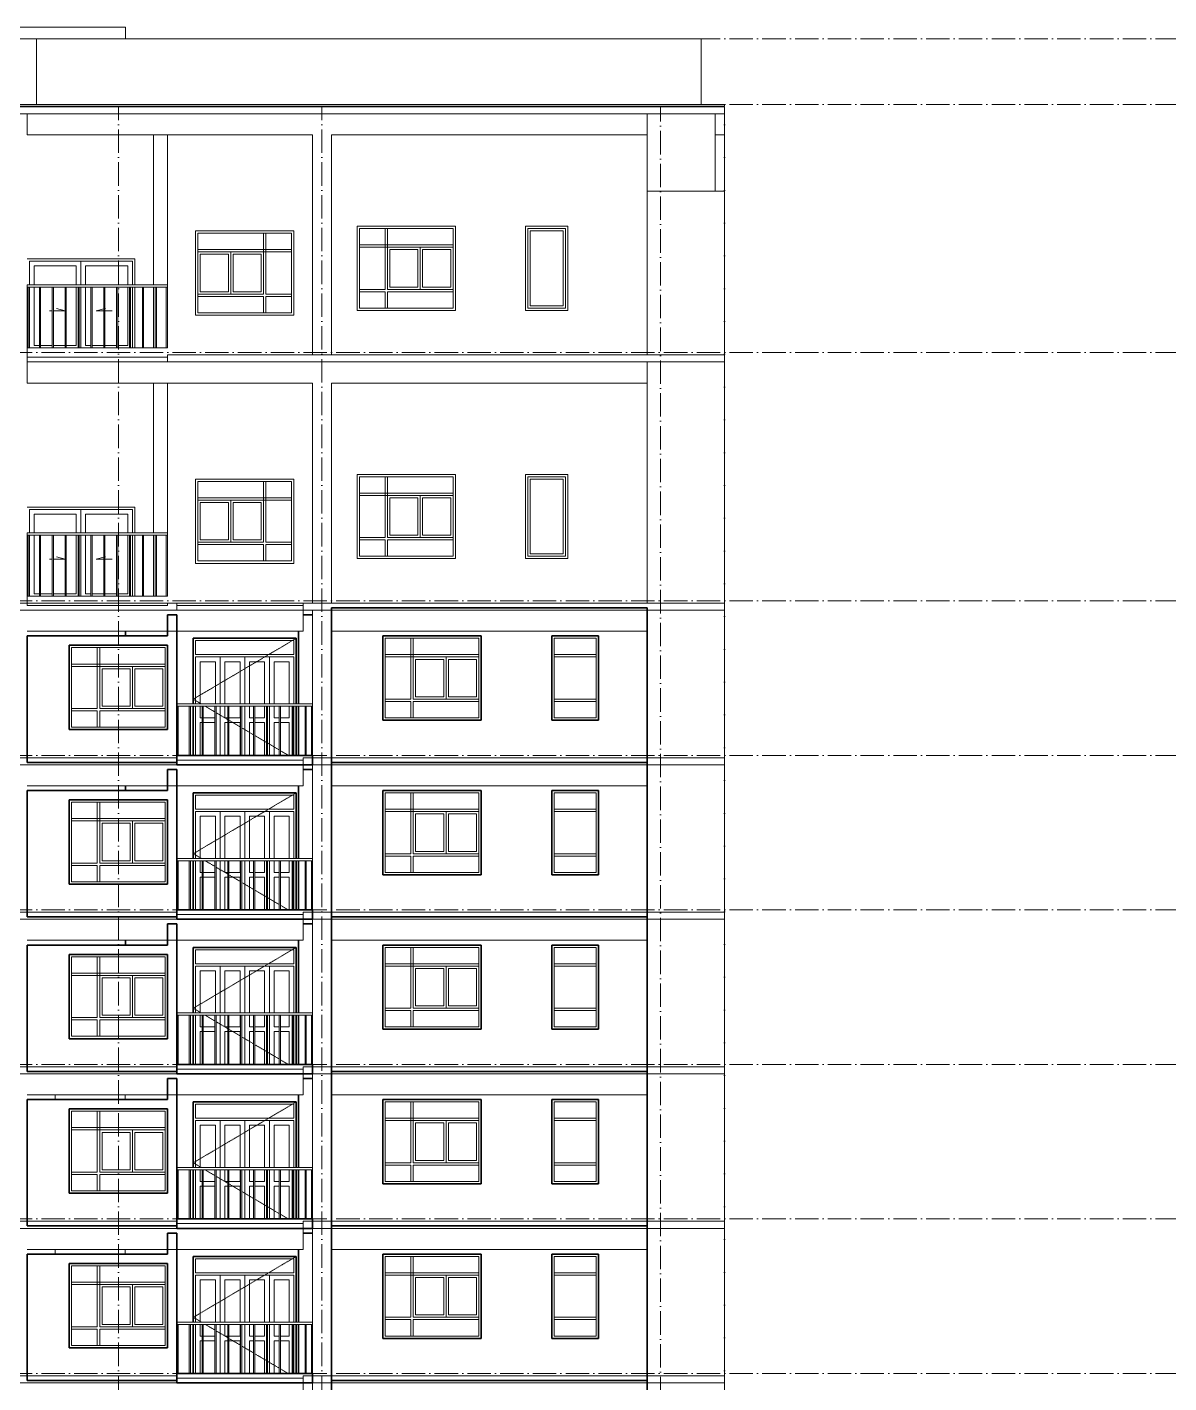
# Model space of a CAD drawing. Header units: millimetres. Extents: x -20608 to 106651, y -8981 to 93550.
# Drawn here: x 26101 to 50495, y 64600 to 93550 of the extents above; entities that cross this region are included whole.
import ezdxf

# ---------------------------------------------------------------- set-up
doc = ezdxf.new("R2010")
doc.units = ezdxf.units.MM
doc.linetypes.add('Dash 1_16__2_', pattern=[3.175, 1.5875, -1.5875])
doc.linetypes.add('Grid Line', pattern=[14, 10, -2, 0, -2])
for name, color, linetype, lineweight in [('CUA', 31, 'Continuous', 9), ('NET CAT', 3, 'Continuous', 5), ('NET CATConcrete', 3, 'Continuous', 5), ('NET THAY 1', 41, 'Continuous', 5), ('NET THAY 2', 55, 'Continuous', 5), ('NET-THAY', 2, 'Continuous', 9), ('TRUC', 225, 'Continuous', 5)]:
    doc.layers.add(name, color=color, linetype=linetype, lineweight=lineweight)

# ---------------------------------------------------------------- blocks, each defined once
blk = doc.blocks.new('X-PHONG NGU 2 - X-PHONG NGU 2_Recovery_-378306-MẶT ĐỨNG 1-14')
at = {"layer": 'CUA', "color": 10}
for p, q in [((11000, 83900), (11000, 82100)), ((13100, 83900), (11000, 83900)), ((11050, 83850), (13050, 83850)), ((11050, 82150), (11050, 83850)), ((11650, 83850), (11600, 83850)), ((11600, 83850), (11600, 82550)), ((11650, 82550), (11650, 83850)), ((13050, 83850), (13050, 82150)), ((13100, 82100), (13100, 83900)), ((13050, 83500), (11050, 83500)), ((11050, 83500), (11050, 83450)), ((11050, 83450), (13050, 83450)), ((12350, 83450), (11650, 83450)), ((11650, 83450), (11650, 82550)), ((11700, 82600), (11700, 83400)), ((11700, 83400), (12300, 83400)), ((12300, 83400), (12300, 82600)), ((12350, 82550), (12350, 83450)), ((12400, 83400), (13000, 83400)), ((12400, 82600), (12400, 83400)), ((13000, 83400), (13000, 82600)), ((13050, 83450), (13050, 83500)), ((11600, 82550), (11050, 82550)), ((11050, 82550), (11050, 82500)), ((13050, 82550), (11650, 82550)), ((11650, 82550), (12350, 82550)), ((12300, 82600), (11700, 82600)), ((13000, 82600), (12400, 82600)), ((13050, 82500), (13050, 82550)), ((11050, 82500), (11600, 82500)), ((11600, 82500), (11600, 82150)), ((11650, 82150), (11650, 82500)), ((11650, 82500), (13050, 82500)), ((11000, 82100), (13100, 82100)), ((13050, 82150), (11050, 82150)), ((11600, 82150), (11650, 82150))]:
    blk.add_line(p, q, dxfattribs=at)
blk = doc.blocks.new('X-PHONG NGU 5 - X-PHONG NGU 900-417337-MẶT ĐỨNG 1-14')
at = {"layer": 'CUA', "color": 10}
for p, q in [((9500, 83900), (9500, 82100)), ((10400, 83900), (9500, 83900)), ((9550, 83850), (10350, 83850)), ((9550, 82150), (9550, 83850)), ((9600, 83800), (9600, 82200)), ((9600, 83800), (10300, 83800)), ((10300, 82200), (10300, 83800)), ((10350, 83850), (10350, 82150)), ((10400, 82100), (10400, 83900)), ((9500, 82100), (10400, 82100)), ((10350, 82150), (9550, 82150)), ((9600, 82200), (10300, 82200))]:
    blk.add_line(p, q, dxfattribs=at)
blk = doc.blocks.new('CUA LO GIA _LUA_1 - CUA LO GIA _LUA_ 2300-629874-MẶT ĐỨNG 1-14')
at = {"layer": 'CUA', "color": 10}
for p, q in [((28401, 83300), (26101, 83300)), ((26151, 83250), (28351, 83250)), ((26151, 83250), (26151, 82750)), ((26251, 83150), (26251, 82750)), ((26251, 83150), (27151, 83150)), ((27151, 82750), (27151, 83150)), ((27251, 82750), (27251, 83250)), ((28351, 83250), (27251, 83250)), ((27351, 83150), (28251, 83150)), ((27351, 83150), (27351, 82750)), ((28251, 82750), (28251, 83150)), ((28351, 83250), (28351, 82750)), ((28351, 82750), (28351, 83250)), ((28401, 83300), (28401, 82750)), ((26151, 82700), (26151, 81400)), ((26251, 82700), (26251, 81450)), ((27151, 81450), (27151, 82700)), ((27251, 81400), (27251, 82700)), ((27351, 82700), (27351, 81450)), ((28251, 81450), (28251, 82700)), ((28351, 82700), (28351, 81400)), ((28351, 81400), (28351, 82700)), ((28401, 82700), (28401, 81400)), ((26913, 82191), (26729, 82240)), ((27579, 82189), (27738, 82231)), ((27763, 82238), (27772, 82240)), ((26582, 82189), (26638, 82189)), ((26663, 82189), (26913, 82189)), ((27738, 82189), (27579, 82189)), ((27919, 82189), (27763, 82189)), ((26251, 81450), (26363, 81450)), ((26388, 81450), (26638, 81450)), ((26663, 81450), (26913, 81450)), ((26938, 81450), (27151, 81450)), ((27351, 81450), (27463, 81450)), ((27488, 81450), (27738, 81450)), ((27763, 81450), (28013, 81450)), ((28038, 81450), (28251, 81450))]:
    blk.add_line(p, q, dxfattribs=at)
blk = doc.blocks.new('X-PHONG NGU 2 - X-PHONG NGU 2_Recovery_-626354-MẶT ĐỨNG 1-14')
at = {"layer": 'CUA', "color": 10}
for p, q in [((31801, 83900), (29701, 83900)), ((29701, 83900), (29701, 82100)), ((29751, 82150), (29751, 83850)), ((29751, 83850), (31751, 83850)), ((31201, 83850), (31151, 83850)), ((31151, 83850), (31151, 82550)), ((31201, 82550), (31201, 83850)), ((31751, 83850), (31751, 82150)), ((31801, 82100), (31801, 83900)), ((29751, 83500), (29751, 83450)), ((31751, 83500), (29751, 83500)), ((29751, 83450), (31751, 83450)), ((29801, 82600), (29801, 83400)), ((29801, 83400), (30401, 83400)), ((30401, 83400), (30401, 82600)), ((30451, 83450), (30451, 82550)), ((31151, 83450), (30451, 83450)), ((30501, 83400), (31101, 83400)), ((30501, 82600), (30501, 83400)), ((31101, 83400), (31101, 82600)), ((31151, 82550), (31151, 83450)), ((31751, 83450), (31751, 83500)), ((31151, 82550), (29751, 82550)), ((29751, 82550), (29751, 82500)), ((30401, 82600), (29801, 82600)), ((30451, 82550), (31151, 82550)), ((31101, 82600), (30501, 82600)), ((31751, 82550), (31201, 82550)), ((31751, 82500), (31751, 82550)), ((29751, 82500), (31151, 82500)), ((31151, 82500), (31151, 82150)), ((31201, 82150), (31201, 82500)), ((31201, 82500), (31751, 82500)), ((29701, 82100), (31801, 82100)), ((31751, 82150), (29751, 82150)), ((31151, 82150), (31201, 82150))]:
    blk.add_line(p, q, dxfattribs=at)
blk = doc.blocks.new('Railing - 25mm-666288-MẶT ĐỨNG 1-14')
at = {"layer": 'NET THAY 2', "color": 7}
for p, q in [((13763, 81400), (13763, 82700)), ((13788, 82700), (13788, 81400))]:
    blk.add_line(p, q, dxfattribs=at)
blk = doc.blocks.new('Railing - Railing-630477-MẶT ĐỨNG 1-14')
at = {"extrusion": (0, 0, -1), "zscale": -1}
for p in [(-39889, 0), (-40151, 0), (-40426, 0), (-40701, 0), (-40976, 0), (-41251, 0), (-41526, 0), (-41801, 0), (-42076, 0), (-42351, 0), (-42626, 0), (-42863, 0)]:
    blk.add_blockref('Railing - 25mm-666288-MẶT ĐỨNG 1-14', p, dxfattribs=at)
blk = doc.blocks.new('Top Rail Type - Top Rail_Internal_-630478-MẶT ĐỨNG 1-14')
at = {"layer": 'NET THAY 1', "color": 7}
for p, q in [((26101, 82700), (26101, 82750)), ((29100, 82750), (26101, 82750)), ((29100, 82700), (26101, 82700)), ((29100, 82750), (29100, 82700))]:
    blk.add_line(p, q, dxfattribs=at)
blk = doc.blocks.new('Railing - Railing-696072-MẶT ĐỨNG 1-14')
at = {"extrusion": (0, 0, -1), "zscale": -1}
for p in [(-39889, 5300), (-40151, 5300), (-40426, 5300), (-40701, 5300), (-40976, 5300), (-41251, 5300), (-41526, 5300), (-41801, 5300), (-42076, 5300), (-42351, 5300), (-42626, 5300), (-42863, 5300)]:
    blk.add_blockref('Railing - 25mm-666288-MẶT ĐỨNG 1-14', p, dxfattribs=at)
blk = doc.blocks.new('Top Rail Type - Top Rail_Internal_-696073-MẶT ĐỨNG 1-14')
at = {"layer": 'NET THAY 1', "color": 7}
for p, q in [((26101, 88000), (26101, 88050)), ((29100, 88050), (26101, 88050)), ((29100, 88050), (29100, 88000)), ((29100, 88000), (26101, 88000))]:
    blk.add_line(p, q, dxfattribs=at)
blk = doc.blocks.new('ALC1807-ASCENT PLAZA-TANG 23_rvt-1-MẶT ĐỨNG 1-14')
at = {"layer": 'NET-THAY', "lineweight": 15}
for p, q in [((28101, 93550), (22751, 93550)), ((28101, 93550), (28201, 93550)), ((28201, 93550), (28201, 93300)), ((26301, 93300), (23102, 93300)), ((26301, 91900), (26301, 93300)), ((26301, 93300), (26501, 93300)), ((40501, 93300), (26501, 93300)), ((40501, 91900), (40501, 93300)), ((26301, 91850), (26301, 91865)), ((40501, 91850), (40501, 91865)), ((40801, 91250), (40801, 91700)), ((28801, 88050), (28801, 91250)), ((29101, 91250), (29101, 86700)), ((39351, 91250), (32601, 91250)), ((32601, 91250), (32601, 86550)), ((39351, 86550), (39351, 91250)), ((40801, 90050), (40801, 91250)), ((40801, 91250), (41001, 91250)), ((41001, 91250), (41001, 90050)), ((29701, 87400), (29701, 89200)), ((29701, 89200), (31801, 89200)), ((31801, 89200), (31801, 87400)), ((33151, 87500), (33151, 89300)), ((33151, 89300), (35251, 89300)), ((35251, 89300), (35251, 87500)), ((36751, 87500), (36751, 89300)), ((36751, 89300), (37651, 89300)), ((37651, 89300), (37651, 87500)), ((26101, 88600), (28401, 88600)), ((28401, 88600), (28401, 88050)), ((28401, 88000), (28401, 86700)), ((28801, 86700), (28801, 88000)), ((35251, 87500), (33151, 87500)), ((37651, 87500), (36751, 87500)), ((31801, 87400), (29701, 87400)), ((29101, 86700), (26101, 86700)), ((26101, 86700), (26101, 86500)), ((26101, 86500), (29101, 86500)), ((29101, 86500), (29101, 86550)), ((32601, 86550), (39351, 86550)), ((28801, 85950), (28801, 82750)), ((29101, 85950), (29101, 81400)), ((39351, 85950), (32601, 85950)), ((32601, 85950), (32601, 81250)), ((39351, 81250), (39351, 85950)), ((33151, 82200), (33151, 84000)), ((33151, 84000), (35251, 84000)), ((35251, 84000), (35251, 82200)), ((36751, 82200), (36751, 84000)), ((36751, 84000), (37651, 84000)), ((37651, 84000), (37651, 82200)), ((29701, 82100), (29701, 83900)), ((29701, 83900), (31801, 83900)), ((31801, 83900), (31801, 82100)), ((26101, 83300), (28401, 83300)), ((28401, 83300), (28401, 82750)), ((28401, 82700), (28401, 81400)), ((28801, 82700), (28801, 81400)), ((31801, 82100), (29701, 82100)), ((35251, 82200), (33151, 82200)), ((37651, 82200), (36751, 82200)), ((29101, 81400), (26101, 81400)), ((26101, 81400), (26101, 81200)), ((26101, 81200), (29101, 81200)), ((29101, 81200), (29101, 81250)), ((29301, 81250), (32001, 81250)), ((32601, 81250), (39351, 81250))]:
    blk.add_line(p, q, dxfattribs=at)
at = {"layer": 'NET-THAY'}
for p, q in [((25801, 91900), (41001, 91900)), ((41001, 91865), (25801, 91865)), ((41001, 91900), (41001, 91865))]:
    blk.add_line(p, q, dxfattribs=at)
at = {"lineweight": 5}
for name, p in [('X-PHONG NGU 2 - X-PHONG NGU 2_Recovery_-626354-MẶT ĐỨNG 1-14', (0, 5300)), ('X-PHONG NGU 2 - X-PHONG NGU 2_Recovery_-378306-MẶT ĐỨNG 1-14', (22150, 5400)), ('X-PHONG NGU 5 - X-PHONG NGU 900-417337-MẶT ĐỨNG 1-14', (27251, 5400)), ('CUA LO GIA _LUA_1 - CUA LO GIA _LUA_ 2300-629874-MẶT ĐỨNG 1-14', (0, 5300)), ('Top Rail Type - Top Rail_Internal_-696073-MẶT ĐỨNG 1-14', (0, 0)), ('Railing - Railing-696072-MẶT ĐỨNG 1-14', (0, 0)), ('X-PHONG NGU 2 - X-PHONG NGU 2_Recovery_-378306-MẶT ĐỨNG 1-14', (22150, 100)), ('X-PHONG NGU 5 - X-PHONG NGU 900-417337-MẶT ĐỨNG 1-14', (27251, 100)), ('X-PHONG NGU 2 - X-PHONG NGU 2_Recovery_-626354-MẶT ĐỨNG 1-14', (0, 0)), ('CUA LO GIA _LUA_1 - CUA LO GIA _LUA_ 2300-629874-MẶT ĐỨNG 1-14', (0, 0)), ('Top Rail Type - Top Rail_Internal_-630478-MẶT ĐỨNG 1-14', (0, 0)), ('Railing - Railing-630477-MẶT ĐỨNG 1-14', (0, 0))]:
    blk.add_blockref(name, p, dxfattribs=at)
blk = doc.blocks.new('ALC1807-ASCENT PLAZA-TANG DIEN HINH-TANG 5_rvt-13-MẶT ĐỨNG 1-14')
at = {"layer": 'NET-THAY', "color": 50, "lineweight": 35}
for p, q in [((39351, 64650), (32601, 64650)), ((32601, 64650), (32601, 61350)), ((39351, 61350), (39351, 64650))]:
    blk.add_line(p, q, dxfattribs=at)
blk = doc.blocks.new('X-PHONG NGU 2 - X-PHONG NGU 2_Recovery_-60158-MẶT ĐỨNG 1-14')
at = {"layer": 'CUA', "color": 90}
for p, q in [((33701, 24450), (33701, 22650)), ((35801, 24450), (33701, 24450)), ((33751, 24400), (35751, 24400)), ((33751, 22700), (33751, 24400)), ((34351, 24400), (34301, 24400)), ((34301, 24400), (34301, 23100)), ((34351, 23100), (34351, 24400)), ((35751, 24400), (35751, 22700)), ((35801, 22650), (35801, 24450)), ((35751, 24050), (33751, 24050)), ((33751, 24050), (33751, 24000)), ((35751, 24000), (35751, 24050)), ((33751, 24000), (35751, 24000)), ((35051, 24000), (34351, 24000)), ((34351, 24000), (34351, 23100)), ((34401, 23150), (34401, 23950)), ((34401, 23950), (35001, 23950)), ((35001, 23950), (35001, 23150)), ((35051, 23100), (35051, 24000)), ((35101, 23950), (35701, 23950)), ((35101, 23150), (35101, 23950)), ((35701, 23950), (35701, 23150)), ((34301, 23100), (33751, 23100)), ((33751, 23100), (33751, 23050)), ((33751, 23050), (34301, 23050)), ((34301, 23050), (34301, 22700)), ((35751, 23100), (34351, 23100)), ((34351, 23100), (35051, 23100)), ((34351, 22700), (34351, 23050)), ((34351, 23050), (35751, 23050)), ((35001, 23150), (34401, 23150)), ((35701, 23150), (35101, 23150)), ((35751, 23050), (35751, 23100)), ((33701, 22650), (35801, 22650)), ((35751, 22700), (33751, 22700)), ((34301, 22700), (34351, 22700))]:
    blk.add_line(p, q, dxfattribs=at)
blk = doc.blocks.new('X-PHONG NGU 3 - X-PHONG NGU 2_Recovery_-60223-MẶT ĐỨNG 1-14')
at = {"layer": 'CUA', "color": 90}
for p, q in [((37311, 24450), (37311, 22650)), ((38311, 24450), (37311, 24450)), ((37361, 24400), (38261, 24400)), ((37361, 22700), (37361, 24400)), ((38261, 24400), (38261, 22700)), ((38311, 22650), (38311, 24450)), ((38261, 24050), (37361, 24050)), ((37361, 24050), (37361, 24000)), ((38261, 24000), (38261, 24050)), ((37361, 24000), (38261, 24000)), ((38261, 23100), (37361, 23100)), ((37361, 23100), (37361, 23050)), ((37361, 23050), (38261, 23050)), ((38261, 23050), (38261, 23100)), ((37311, 22650), (38311, 22650)), ((38261, 22700), (37361, 22700))]:
    blk.add_line(p, q, dxfattribs=at)
blk = doc.blocks.new('CUA LO GIA - DB6-V412-MẶT ĐỨNG 1-14')
at = {"layer": 'CUA', "color": 90, "linetype": 'Dash 1_16__2_'}
for p, q in [((29651, 23100), (31851, 24400)), ((29651, 23100), (29820, 23000)), ((29904, 22950), (30113, 22827)), ((30138, 22812), (30388, 22664)), ((30413, 22649), (30663, 22502)), ((30688, 22487), (30938, 22339)), ((30963, 22324), (31213, 22177)), ((31238, 22162), (31488, 22014)), ((31513, 21999), (31681, 21900))]:
    blk.add_line(p, q, dxfattribs=at)
at = {"layer": 'CUA', "color": 90}
for p, q in [((31851, 24400), (29651, 24400)), ((29651, 24400), (29651, 23000)), ((29701, 24050), (29701, 24350)), ((29701, 24350), (31801, 24350)), ((31801, 24350), (31801, 24050)), ((31851, 23000), (31851, 24400)), ((31801, 24050), (29701, 24050)), ((29701, 24000), (31801, 24000)), ((29701, 23000), (29701, 24000)), ((29801, 23900), (29801, 23000)), ((29801, 23900), (30126, 23900)), ((30126, 23000), (30126, 23900)), ((30226, 23000), (30226, 24000)), ((30751, 24000), (30226, 24000)), ((30326, 23900), (30651, 23900)), ((30326, 23900), (30326, 23000)), ((30651, 23000), (30651, 23900)), ((30751, 24000), (30751, 23000)), ((31276, 24000), (30751, 24000)), ((30751, 23000), (30751, 24000)), ((30851, 23900), (30851, 23000)), ((30851, 23900), (31176, 23900)), ((31176, 23000), (31176, 23900)), ((31276, 24000), (31276, 23000)), ((31376, 23900), (31701, 23900)), ((31376, 23900), (31376, 23000)), ((31701, 23000), (31701, 23900)), ((31801, 24000), (31801, 23000)), ((29651, 22950), (29651, 21900)), ((29701, 21900), (29701, 22950)), ((29801, 22950), (29801, 22700)), ((30226, 21900), (30226, 22950)), ((30326, 22950), (30326, 22700)), ((30651, 22700), (30651, 22950)), ((30751, 22950), (30751, 21900)), ((30751, 21900), (30751, 22950)), ((30851, 22950), (30851, 22700)), ((31176, 22700), (31176, 22950)), ((31276, 22950), (31276, 21900)), ((31376, 22950), (31376, 22700)), ((31701, 22700), (31701, 22950)), ((31801, 22950), (31801, 21900)), ((31851, 21900), (31851, 22950)), ((29801, 22700), (29838, 22700)), ((29838, 22600), (29801, 22600)), ((29801, 22600), (29801, 21900)), ((29863, 22700), (30113, 22700)), ((30113, 22600), (29863, 22600)), ((30326, 22700), (30388, 22700)), ((30326, 22600), (30326, 21900)), ((30388, 22600), (30326, 22600)), ((30413, 22700), (30651, 22700)), ((30651, 22600), (30413, 22600)), ((30651, 21900), (30651, 22600)), ((30851, 22700), (30938, 22700)), ((30938, 22600), (30851, 22600)), ((30851, 22600), (30851, 21900)), ((30963, 22700), (31176, 22700)), ((31176, 22600), (30963, 22600)), ((31176, 21900), (31176, 22600)), ((31376, 22700), (31488, 22700)), ((31376, 22600), (31376, 21900)), ((31488, 22600), (31376, 22600)), ((31513, 22700), (31701, 22700)), ((31701, 22600), (31513, 22600)), ((31701, 21900), (31701, 22600))]:
    blk.add_line(p, q, dxfattribs=at)
blk = doc.blocks.new('X-PHONG NGU 2 - X-PHONG NGU 2_Recovery_-201132-MẶT ĐỨNG 1-14')
at = {"layer": 'CUA', "color": 90}
for p, q in [((11651, 24200), (13651, 24200)), ((11651, 24200), (11651, 22500)), ((12251, 24200), (12201, 24200)), ((12201, 22900), (12201, 24200)), ((12251, 24200), (12251, 22900)), ((13651, 22500), (13651, 24200)), ((13651, 23850), (11651, 23850)), ((11651, 23850), (11651, 23800)), ((11651, 23800), (13651, 23800)), ((12301, 23750), (12301, 22950)), ((12301, 23750), (12901, 23750)), ((12901, 22950), (12901, 23750)), ((12951, 22900), (12951, 23800)), ((13651, 23800), (12951, 23800)), ((13001, 23750), (13601, 23750)), ((13001, 23750), (13001, 22950)), ((13601, 22950), (13601, 23750)), ((13651, 23800), (13651, 23850)), ((13651, 23800), (13651, 22900)), ((11651, 22900), (12201, 22900)), ((11651, 22850), (11651, 22900)), ((12251, 22900), (13651, 22900)), ((12301, 22950), (12901, 22950)), ((13651, 22900), (12951, 22900)), ((13001, 22950), (13601, 22950)), ((13651, 22900), (13651, 22850)), ((12201, 22850), (11651, 22850)), ((12201, 22500), (12201, 22850)), ((12251, 22850), (12251, 22500)), ((13651, 22850), (12251, 22850)), ((11651, 22500), (13651, 22500)), ((12251, 22500), (12201, 22500))]:
    blk.add_line(p, q, dxfattribs=at)
blk = doc.blocks.new('Railing - 25mm-77671-MẶT ĐỨNG 1-14')
at = {"layer": 'NET THAY 2', "color": 90, "lineweight": 9}
for p, q in [((16637, 21900), (16637, 22950)), ((16662, 21900), (16662, 22950))]:
    blk.add_line(p, q, dxfattribs=at)
blk = doc.blocks.new('Railing - 25mm-V413-MẶT ĐỨNG 1-14')
at = {"layer": 'NET THAY 2', "color": 90, "lineweight": 9}
blk.add_line((32176, 21900), (32176, 22950), dxfattribs=at)
blk = doc.blocks.new('Railing - 25mm-V410-MẶT ĐỨNG 1-14')
at = {"layer": 'NET THAY 2', "color": 90, "lineweight": 9}
blk.add_line((13924, 21900), (13924, 22950), dxfattribs=at)
blk = doc.blocks.new('Railing - Railing-V462-MẶT ĐỨNG 1-14')
for name, p in [('Railing - 25mm-V410-MẶT ĐỨNG 1-14', (15401, 3300)), ('Railing - 25mm-77671-MẶT ĐỨNG 1-14', (12926, 3300)), ('Railing - 25mm-77671-MẶT ĐỨNG 1-14', (13201, 3300)), ('Railing - 25mm-77671-MẶT ĐỨNG 1-14', (13476, 3300)), ('Railing - 25mm-77671-MẶT ĐỨNG 1-14', (13751, 3300)), ('Railing - 25mm-77671-MẶT ĐỨNG 1-14', (14026, 3300)), ('Railing - 25mm-77671-MẶT ĐỨNG 1-14', (14301, 3300)), ('Railing - 25mm-77671-MẶT ĐỨNG 1-14', (14576, 3300)), ('Railing - 25mm-77671-MẶT ĐỨNG 1-14', (14851, 3300)), ('Railing - 25mm-77671-MẶT ĐỨNG 1-14', (15126, 3300)), ('Railing - 25mm-77671-MẶT ĐỨNG 1-14', (15401, 3300)), ('Railing - 25mm-V413-MẶT ĐỨNG 1-14', (0, 3300))]:
    blk.add_blockref(name, p)
blk = doc.blocks.new('Top Rail Type - Top Rail_Internal_-227126-MẶT ĐỨNG 1-14')
at = {"layer": 'NET THAY 1', "color": 90, "lineweight": 9}
for p, q in [((32201, 23000), (29301, 23000)), ((32201, 22950), (29301, 22950))]:
    blk.add_line(p, q, dxfattribs=at)
blk = doc.blocks.new('ALC1807-ASCENT PLAZA-TANG DIEN HINH-TANG 5_rvt-14-MẶT ĐỨNG 1-14')
at = {"layer": 'NET-THAY', "color": 50, "lineweight": 35}
for p, q in [((29101, 67350), (29101, 67800)), ((29101, 67800), (29301, 67800)), ((29301, 67800), (29301, 64650)), ((32201, 67800), (32001, 67800)), ((39351, 67950), (32601, 67950)), ((32601, 67950), (32601, 64650)), ((39351, 64650), (39351, 67950)), ((29101, 67350), (26101, 67350)), ((26101, 67350), (26101, 64650)), ((29651, 65900), (29651, 67300)), ((29651, 67300), (31851, 67300)), ((31851, 67300), (31851, 65900)), ((31901, 67450), (31901, 65900)), ((33701, 65550), (33701, 67350)), ((33701, 67350), (35801, 67350)), ((35801, 67350), (35801, 65550)), ((37311, 65550), (37311, 67350)), ((37311, 67350), (38311, 67350)), ((38311, 67350), (38311, 65550)), ((27001, 65350), (27001, 67150)), ((27001, 67150), (29101, 67150)), ((29101, 65350), (29101, 67150)), ((29651, 64800), (29651, 65850)), ((31851, 65850), (31851, 64800)), ((31901, 65850), (31901, 64800)), ((35801, 65550), (33701, 65550)), ((38311, 65550), (37311, 65550)), ((29101, 65350), (27001, 65350)), ((26101, 64650), (29101, 64650)), ((29301, 64650), (29101, 64650)), ((32201, 64800), (29301, 64800)), ((29301, 64650), (29301, 64600)), ((29301, 64600), (32201, 64600)), ((32201, 64600), (32201, 64800)), ((32601, 64650), (39351, 64650))]:
    blk.add_line(p, q, dxfattribs=at)
at = {"color": 50, "lineweight": 35}
for name, p in [('CUA LO GIA - DB6-V412-MẶT ĐỨNG 1-14', (0, 42900)), ('X-PHONG NGU 2 - X-PHONG NGU 2_Recovery_-60158-MẶT ĐỨNG 1-14', (0, 42900)), ('X-PHONG NGU 3 - X-PHONG NGU 2_Recovery_-60223-MẶT ĐỨNG 1-14', (0, 42900)), ('X-PHONG NGU 2 - X-PHONG NGU 2_Recovery_-201132-MẶT ĐỨNG 1-14', (15400, 42900)), ('Top Rail Type - Top Rail_Internal_-227126-MẶT ĐỨNG 1-14', (0, 42900)), ('Railing - Railing-V462-MẶT ĐỨNG 1-14', (0, 39600))]:
    blk.add_blockref(name, p, dxfattribs=at)
blk = doc.blocks.new('ALC1807-ASCENT PLAZA-TANG DIEN HINH-TANG 5_rvt-15-MẶT ĐỨNG 1-14')
at = {"layer": 'NET-THAY', "color": 50, "lineweight": 35}
for p, q in [((39351, 71250), (32601, 71250)), ((32601, 71250), (32601, 67950)), ((39351, 67950), (39351, 71250)), ((29101, 70650), (29101, 71100)), ((29101, 71100), (29301, 71100)), ((29301, 71100), (29301, 67950)), ((32201, 71100), (32001, 71100)), ((29101, 70650), (26101, 70650)), ((26101, 70650), (26101, 67950)), ((31901, 70750), (31901, 69200)), ((33701, 68850), (33701, 70650)), ((33701, 70650), (35801, 70650)), ((35801, 70650), (35801, 68850)), ((37311, 68850), (37311, 70650)), ((37311, 70650), (38311, 70650)), ((38311, 70650), (38311, 68850)), ((27001, 68650), (27001, 70450)), ((27001, 70450), (29101, 70450)), ((29101, 68650), (29101, 70450)), ((29651, 69200), (29651, 70600)), ((29651, 70600), (31851, 70600)), ((31851, 70600), (31851, 69200)), ((29651, 68100), (29651, 69150)), ((31851, 69150), (31851, 68100)), ((31901, 69150), (31901, 68100)), ((29101, 68650), (27001, 68650)), ((35801, 68850), (33701, 68850)), ((38311, 68850), (37311, 68850)), ((32201, 68100), (29301, 68100)), ((32201, 67900), (32201, 68100)), ((26101, 67950), (29101, 67950)), ((29301, 67950), (29101, 67950)), ((29301, 67950), (29301, 67900)), ((29301, 67900), (32201, 67900)), ((32601, 67950), (39351, 67950))]:
    blk.add_line(p, q, dxfattribs=at)
at = {"color": 50, "lineweight": 35}
for name, p in [('X-PHONG NGU 2 - X-PHONG NGU 2_Recovery_-60158-MẶT ĐỨNG 1-14', (0, 46200)), ('X-PHONG NGU 3 - X-PHONG NGU 2_Recovery_-60223-MẶT ĐỨNG 1-14', (0, 46200)), ('X-PHONG NGU 2 - X-PHONG NGU 2_Recovery_-201132-MẶT ĐỨNG 1-14', (15400, 46200)), ('CUA LO GIA - DB6-V412-MẶT ĐỨNG 1-14', (0, 46200)), ('Top Rail Type - Top Rail_Internal_-227126-MẶT ĐỨNG 1-14', (0, 46200)), ('Railing - Railing-V462-MẶT ĐỨNG 1-14', (0, 42900))]:
    blk.add_blockref(name, p, dxfattribs=at)
blk = doc.blocks.new('ALC1807-ASCENT PLAZA-TANG DIEN HINH-TANG 5_rvt-16-MẶT ĐỨNG 1-14')
at = {"layer": 'NET-THAY', "color": 50, "lineweight": 35}
for p, q in [((39351, 74550), (32601, 74550)), ((32601, 74550), (32601, 71250)), ((39351, 71250), (39351, 74550)), ((29101, 73950), (29101, 74400)), ((29101, 74400), (29301, 74400)), ((29301, 74400), (29301, 71250)), ((32201, 74400), (32001, 74400)), ((29101, 73950), (26101, 73950)), ((26101, 73950), (26101, 71250)), ((28201, 73950), (28201, 74050)), ((29651, 72500), (29651, 73900)), ((29651, 73900), (31851, 73900)), ((31851, 73900), (31851, 72500)), ((31901, 74050), (31901, 72500)), ((33701, 72150), (33701, 73950)), ((33701, 73950), (35801, 73950)), ((35801, 73950), (35801, 72150)), ((37311, 72150), (37311, 73950)), ((37311, 73950), (38311, 73950)), ((38311, 73950), (38311, 72150)), ((27001, 71950), (27001, 73750)), ((27001, 73750), (29101, 73750)), ((29101, 71950), (29101, 73750)), ((29651, 71400), (29651, 72450)), ((31851, 72450), (31851, 71400)), ((31901, 72450), (31901, 71400)), ((35801, 72150), (33701, 72150)), ((38311, 72150), (37311, 72150)), ((29101, 71950), (27001, 71950)), ((26101, 71250), (29101, 71250)), ((29301, 71250), (29101, 71250)), ((32201, 71400), (29301, 71400)), ((29301, 71250), (29301, 71200)), ((32201, 71200), (32201, 71400)), ((32601, 71250), (39351, 71250)), ((29301, 71200), (32201, 71200))]:
    blk.add_line(p, q, dxfattribs=at)
at = {"color": 50, "lineweight": 35}
for name, p in [('CUA LO GIA - DB6-V412-MẶT ĐỨNG 1-14', (0, 49500)), ('X-PHONG NGU 2 - X-PHONG NGU 2_Recovery_-60158-MẶT ĐỨNG 1-14', (0, 49500)), ('X-PHONG NGU 3 - X-PHONG NGU 2_Recovery_-60223-MẶT ĐỨNG 1-14', (0, 49500)), ('X-PHONG NGU 2 - X-PHONG NGU 2_Recovery_-201132-MẶT ĐỨNG 1-14', (15400, 49500)), ('Top Rail Type - Top Rail_Internal_-227126-MẶT ĐỨNG 1-14', (0, 49500)), ('Railing - Railing-V462-MẶT ĐỨNG 1-14', (0, 46200))]:
    blk.add_blockref(name, p, dxfattribs=at)
blk = doc.blocks.new('CUA LO GIA - DB6-V466-MẶT ĐỨNG 1-14')
at = {"layer": 'CUA', "color": 90, "linetype": 'Dash 1_16__2_'}
for p, q in [((29651, 75900), (31851, 77200)), ((29651, 75900), (29820, 75800)), ((29904, 75750), (30113, 75627)), ((30138, 75612), (30388, 75464)), ((30413, 75449), (30663, 75302)), ((30688, 75287), (30938, 75139)), ((30963, 75124), (31213, 74977)), ((31238, 74962), (31488, 74814)), ((31513, 74799), (31681, 74700))]:
    blk.add_line(p, q, dxfattribs=at)
at = {"layer": 'CUA', "color": 90}
for p, q in [((31851, 77200), (29651, 77200)), ((29651, 77200), (29651, 75802)), ((29701, 76850), (29701, 77150)), ((29701, 77150), (31801, 77150)), ((31801, 77150), (31801, 76850)), ((31851, 75800), (31851, 77200)), ((31801, 76850), (29701, 76850)), ((29701, 76800), (31801, 76800)), ((29701, 75802), (29701, 76800)), ((30226, 75802), (30226, 76800)), ((30751, 76800), (30226, 76800)), ((30751, 76800), (30751, 75802)), ((31276, 76800), (30751, 76800)), ((30751, 75802), (30751, 76800)), ((31276, 76800), (31276, 75802)), ((31801, 76800), (31801, 75800)), ((29801, 76700), (29801, 75802)), ((29801, 76700), (30126, 76700)), ((30126, 75802), (30126, 76700)), ((30326, 76700), (30651, 76700)), ((30326, 76700), (30326, 75802)), ((30651, 75802), (30651, 76700)), ((30851, 76700), (30851, 75802)), ((30851, 76700), (31176, 76700)), ((31176, 75802), (31176, 76700)), ((31376, 76700), (31701, 76700)), ((31376, 76700), (31376, 75800)), ((31701, 75800), (31701, 76700)), ((29651, 75750), (29651, 74700)), ((29701, 74700), (29701, 75750)), ((29801, 75750), (29801, 75500)), ((30226, 74700), (30226, 75750)), ((30326, 75750), (30326, 75500)), ((30651, 75500), (30651, 75750)), ((30751, 75750), (30751, 74700)), ((30751, 74700), (30751, 75750)), ((30851, 75750), (30851, 75500)), ((31176, 75500), (31176, 75750)), ((31276, 75750), (31276, 74700)), ((31376, 75750), (31376, 75500)), ((31701, 75500), (31701, 75750)), ((31801, 75750), (31801, 74700)), ((31851, 74700), (31851, 75750)), ((29801, 75500), (29838, 75500)), ((29838, 75400), (29801, 75400)), ((29801, 75400), (29801, 74700)), ((29863, 75500), (30113, 75500)), ((30113, 75400), (29863, 75400)), ((30326, 75500), (30388, 75500)), ((30326, 75400), (30326, 74700)), ((30388, 75400), (30326, 75400)), ((30413, 75500), (30651, 75500)), ((30651, 75400), (30413, 75400)), ((30651, 74700), (30651, 75400)), ((30851, 75500), (30938, 75500)), ((30938, 75400), (30851, 75400)), ((30851, 75400), (30851, 74700)), ((30963, 75500), (31176, 75500)), ((31176, 75400), (30963, 75400)), ((31176, 74700), (31176, 75400)), ((31376, 75500), (31488, 75500)), ((31376, 75400), (31376, 74700)), ((31488, 75400), (31376, 75400)), ((31513, 75500), (31701, 75500)), ((31701, 75400), (31513, 75400)), ((31701, 74700), (31701, 75400))]:
    blk.add_line(p, q, dxfattribs=at)
blk = doc.blocks.new('ALC1807-ASCENT PLAZA-TANG DIEN HINH-TANG 5_rvt-17-MẶT ĐỨNG 1-14')
at = {"layer": 'NET-THAY', "color": 50, "lineweight": 35}
for p, q in [((29101, 77250), (29101, 77700)), ((29101, 77700), (29301, 77700)), ((29301, 77700), (29301, 74550)), ((32201, 77700), (32001, 77700)), ((39351, 77850), (32601, 77850)), ((32601, 77850), (32601, 74550)), ((39351, 74550), (39351, 77850)), ((28201, 77250), (28201, 77350)), ((31901, 77350), (31901, 75800)), ((29101, 77250), (26101, 77250)), ((26101, 77250), (26101, 74550)), ((27001, 75250), (27001, 77050)), ((27001, 77050), (29101, 77050)), ((29101, 75250), (29101, 77050)), ((29651, 75802), (29651, 77200)), ((29651, 77200), (31851, 77200)), ((31851, 77200), (31851, 75800)), ((33701, 75450), (33701, 77250)), ((33701, 77250), (35801, 77250)), ((35801, 77250), (35801, 75450)), ((37311, 75450), (37311, 77250)), ((37311, 77250), (38311, 77250)), ((38311, 77250), (38311, 75450)), ((29651, 74700), (29651, 75750)), ((31851, 75750), (31851, 74700)), ((31901, 75750), (31901, 74700)), ((35801, 75450), (33701, 75450)), ((38311, 75450), (37311, 75450)), ((29101, 75250), (27001, 75250)), ((32201, 74700), (29301, 74700)), ((32201, 74500), (32201, 74700)), ((26101, 74550), (29101, 74550)), ((29301, 74550), (29101, 74550)), ((29301, 74550), (29301, 74500)), ((29301, 74500), (32201, 74500)), ((32601, 74550), (39351, 74550))]:
    blk.add_line(p, q, dxfattribs=at)
at = {"color": 50, "lineweight": 35}
for name, p in [('CUA LO GIA - DB6-V466-MẶT ĐỨNG 1-14', (0, 0)), ('X-PHONG NGU 2 - X-PHONG NGU 2_Recovery_-60158-MẶT ĐỨNG 1-14', (0, 52800)), ('X-PHONG NGU 3 - X-PHONG NGU 2_Recovery_-60223-MẶT ĐỨNG 1-14', (0, 52800)), ('X-PHONG NGU 2 - X-PHONG NGU 2_Recovery_-201132-MẶT ĐỨNG 1-14', (15400, 52800)), ('Top Rail Type - Top Rail_Internal_-227126-MẶT ĐỨNG 1-14', (0, 52800)), ('Railing - Railing-V462-MẶT ĐỨNG 1-14', (0, 49500))]:
    blk.add_blockref(name, p, dxfattribs=at)
blk = doc.blocks.new('ALC1807-ASCENT PLAZA-TANG DIEN HINH-TANG 5_rvt-18-MẶT ĐỨNG 1-14')
at = {"layer": 'NET-THAY', "color": 50, "lineweight": 35}
for p, q in [((39351, 81150), (32601, 81150)), ((32601, 81150), (32601, 77850)), ((39351, 77850), (39351, 81150)), ((29101, 80550), (29101, 81000)), ((29101, 81000), (29301, 81000)), ((29301, 81000), (29301, 77850)), ((32201, 81000), (32001, 81000)), ((29101, 80550), (26101, 80550)), ((26101, 80550), (26101, 77850)), ((28201, 80550), (28201, 80650)), ((29651, 79100), (29651, 80500)), ((29651, 80500), (31851, 80500)), ((31851, 80500), (31851, 79100)), ((31901, 80650), (31901, 79100)), ((33701, 78750), (33701, 80550)), ((33701, 80550), (35801, 80550)), ((35801, 80550), (35801, 78750)), ((37311, 78750), (37311, 80550)), ((37311, 80550), (38311, 80550)), ((38311, 80550), (38311, 78750)), ((27001, 78550), (27001, 80350)), ((27001, 80350), (29101, 80350)), ((29101, 78550), (29101, 80350)), ((29651, 78000), (29651, 79050)), ((31851, 79050), (31851, 78000)), ((31901, 79050), (31901, 78000)), ((35801, 78750), (33701, 78750)), ((38311, 78750), (37311, 78750)), ((29101, 78550), (27001, 78550)), ((32201, 78000), (29301, 78000)), ((32201, 77800), (32201, 78000)), ((26101, 77850), (29101, 77850)), ((29301, 77850), (29101, 77850)), ((29301, 77850), (29301, 77800)), ((29301, 77800), (32201, 77800)), ((32601, 77850), (39351, 77850))]:
    blk.add_line(p, q, dxfattribs=at)
at = {"color": 50, "lineweight": 35}
for name, p in [('CUA LO GIA - DB6-V412-MẶT ĐỨNG 1-14', (0, 56100)), ('X-PHONG NGU 2 - X-PHONG NGU 2_Recovery_-60158-MẶT ĐỨNG 1-14', (0, 56100)), ('X-PHONG NGU 3 - X-PHONG NGU 2_Recovery_-60223-MẶT ĐỨNG 1-14', (0, 56100)), ('X-PHONG NGU 2 - X-PHONG NGU 2_Recovery_-201132-MẶT ĐỨNG 1-14', (15400, 56100)), ('Top Rail Type - Top Rail_Internal_-227126-MẶT ĐỨNG 1-14', (0, 56100)), ('Railing - Railing-V462-MẶT ĐỨNG 1-14', (0, 52800))]:
    blk.add_blockref(name, p, dxfattribs=at)

msp = doc.modelspace()

# ---------------------------------------------------------------- linework, layer by layer
at = {"layer": 'NET CAT'}
for p, q in [((32600.5, 91700), (32200.5, 91700)), ((41000.5, 91250), (41000.5, 91700)), ((32200.5, 91250), (32200.5, 86550)), ((32600.5, 91250), (32600.5, 86550)), ((39350.5, 90050), (39350.5, 86550)), ((41000.5, 90050), (39350.5, 90050)), ((41000.5, 86550), (41000.5, 90050)), ((32200.5, 86550), (32600.5, 86550)), ((32200.5, 86400), (32600.5, 86400)), ((39350.5, 86550), (41000.5, 86550)), ((39350.5, 86400), (41000.5, 86400)), ((39350.5, 86400), (39350.5, 81250)), ((41000.5, 81250), (41000.5, 86400)), ((32200.5, 85950), (32200.5, 81250)), ((32600.5, 85950), (32600.5, 81250)), ((32600.5, 81250), (32200.5, 81250)), ((32600.5, 81100), (32200.5, 81100)), ((32200.5, 77950), (32200.5, 81100)), ((41000.5, 81250), (39350.5, 81250)), ((41000.5, 81100), (39350.5, 81100)), ((41000.5, 77950), (41000.5, 81100)), ((32600.5, 80650), (32600.5, 77950)), ((39350.5, 80650), (39350.5, 77950)), ((32200.5, 77950), (32600.5, 77950)), ((39350.5, 77950), (41000.5, 77950)), ((32200.5, 77800), (32600.5, 77800)), ((32200.5, 74650), (32200.5, 77800)), ((39350.5, 77800), (41000.5, 77800)), ((41000.5, 74650), (41000.5, 77800)), ((32600.5, 77350), (32600.5, 74650)), ((39350.5, 77350), (39350.5, 74650)), ((32200.5, 74650), (32600.5, 74650)), ((32200.5, 74500), (32600.5, 74500)), ((32200.5, 71350), (32200.5, 74500)), ((39350.5, 74650), (41000.5, 74650)), ((39350.5, 74500), (41000.5, 74500)), ((41000.5, 71350), (41000.5, 74500)), ((32600.5, 74050), (32600.5, 71350)), ((39350.5, 74050), (39350.5, 71350)), ((32600.5, 71350), (32200.5, 71350)), ((41000.5, 71350), (39350.5, 71350)), ((32200.5, 71200), (32600.5, 71200)), ((32200.5, 68050), (32200.5, 71200)), ((39350.5, 71200), (41000.5, 71200)), ((41000.5, 68050), (41000.5, 71200)), ((26697.1, 70750), (26697.1, 70650)), ((28197.1, 70650), (28197.1, 70750)), ((32600.5, 70750), (32600.5, 68050)), ((39350.5, 70750), (39350.5, 68050)), ((32600.5, 68050), (32200.5, 68050)), ((41000.5, 68050), (39350.5, 68050)), ((32200.5, 67900), (32600.5, 67900)), ((32200.5, 64750), (32200.5, 67900)), ((39350.5, 67900), (41000.5, 67900)), ((41000.5, 64750), (41000.5, 67900)), ((26697.1, 67450), (26697.1, 67350)), ((28197.1, 67350), (28197.1, 67450)), ((32600.5, 67450), (32600.5, 64750)), ((39350.5, 67450), (39350.5, 64750)), ((32600.5, 64750), (32200.5, 64750)), ((32200.5, 64600), (32600.5, 64600)), ((32200.5, 61450), (32200.5, 64600)), ((41000.5, 64750), (39350.5, 64750)), ((39350.5, 64600), (41000.5, 64600)), ((41000.5, 61450), (41000.5, 64600))]:
    msp.add_line(p, q, dxfattribs=at)
at = {"layer": 'NET CATConcrete'}
for p, q in [((29100.5, 91700), (26100.5, 91700)), ((26100.5, 91700), (26100.5, 91250)), ((32200.5, 91700), (29100.5, 91700)), ((39350.5, 91700), (32600.5, 91700)), ((39350.5, 91700), (39350.5, 91250)), ((29100.5, 91250), (26100.5, 91250)), ((32200.5, 91250), (29100.5, 91250)), ((39350.5, 91250), (32600.5, 91250)), ((29100.5, 86400), (26100.5, 86400)), ((26100.5, 86400), (26100.5, 85950)), ((32200.5, 86400), (29100.5, 86400)), ((39350.5, 86400), (32600.5, 86400)), ((39350.5, 86400), (39350.5, 85950)), ((29100.5, 85950), (26100.5, 85950)), ((32200.5, 85950), (29100.5, 85950)), ((39350.5, 85950), (32600.5, 85950)), ((29300.5, 81100), (26100.5, 81100)), ((32000.5, 81100), (29300.5, 81100)), ((32000.5, 81100), (32000.5, 80650)), ((39350.5, 81100), (32600.5, 81100)), ((29300.5, 80650), (26100.5, 80650)), ((32000.5, 80650), (29300.5, 80650)), ((39350.5, 80650), (32600.5, 80650)), ((29300.5, 77800), (26100.5, 77800)), ((32000.5, 77800), (29300.5, 77800)), ((32000.5, 77800), (32000.5, 77350)), ((39350.5, 77800), (32600.5, 77800)), ((29300.5, 77350), (26100.5, 77350)), ((32000.5, 77350), (29300.5, 77350)), ((39350.5, 77350), (32600.5, 77350)), ((29300.5, 74500), (26100.5, 74500)), ((32000.5, 74500), (29300.5, 74500)), ((32000.5, 74500), (32000.5, 74050)), ((39350.5, 74500), (32600.5, 74500)), ((29300.5, 74050), (26100.5, 74050)), ((32000.5, 74050), (29300.5, 74050)), ((39350.5, 74050), (32600.5, 74050)), ((29300.5, 71200), (26100.5, 71200)), ((32000.5, 71200), (29300.5, 71200)), ((32000.5, 71200), (32000.5, 70750)), ((39350.5, 71200), (32600.5, 71200)), ((29300.5, 70750), (26100.5, 70750)), ((32000.5, 70750), (29300.5, 70750)), ((39350.5, 70750), (32600.5, 70750)), ((29300.5, 67900), (26100.5, 67900)), ((32000.5, 67900), (29300.5, 67900)), ((32000.5, 67900), (32000.5, 67450)), ((39350.5, 67900), (32600.5, 67900)), ((29300.5, 67450), (26100.5, 67450)), ((32000.5, 67450), (29300.5, 67450)), ((39350.5, 67450), (32600.5, 67450)), ((29300.5, 64600), (26100.5, 64600)), ((32000.5, 64600), (29300.5, 64600)), ((32000.5, 64600), (32000.5, 64150)), ((39350.5, 64600), (32600.5, 64600))]:
    msp.add_line(p, q, dxfattribs=at)
at = {"layer": 'NET-THAY'}
for p, q in [((5825.5, 91850), (41000.5, 91850)), ((41000.5, 91850), (41000.5, 91700)), ((41000.5, 91700), (5825.5, 91700)), ((26100.5, 86500), (29100.5, 86500)), ((26100.5, 86500), (26100.5, 86400)), ((41000.5, 86400), (26100.5, 86400)), ((29100.5, 86550), (41000.5, 86550)), ((29100.5, 86550), (29100.5, 86400)), ((41000.5, 86550), (41000.5, 86400)), ((25800.5, 81250), (29300.5, 81250)), ((41000.5, 81100), (25800.5, 81100)), ((29300.5, 81250), (29300.5, 81100)), ((29300.5, 81200), (32000.5, 81200)), ((32000.5, 81250), (41000.5, 81250)), ((32000.5, 81250), (32000.5, 81100)), ((41000.5, 81250), (41000.5, 81100)), ((25800.5, 77950), (29300.5, 77950)), ((29300.5, 77950), (29300.5, 77800)), ((29300.5, 77900), (32000.5, 77900)), ((32000.5, 77950), (41000.5, 77950)), ((32000.5, 77950), (32000.5, 77800)), ((41000.5, 77950), (41000.5, 77800)), ((41000.5, 77800), (23600.5, 77800)), ((25800.5, 74650), (29300.5, 74650)), ((41000.5, 74500), (25800.5, 74500)), ((29300.5, 74650), (29300.5, 74500)), ((29300.5, 74600), (32000.5, 74600)), ((32000.5, 74650), (41000.5, 74650)), ((32000.5, 74650), (32000.5, 74500)), ((41000.5, 74650), (41000.5, 74500)), ((25800.5, 71350), (29300.5, 71350)), ((29300.5, 71350), (29300.5, 71200)), ((29300.5, 71300), (32000.5, 71300)), ((32000.5, 71350), (41000.5, 71350)), ((32000.5, 71350), (32000.5, 71200)), ((41000.5, 71350), (41000.5, 71200)), ((41000.5, 71200), (25800.5, 71200)), ((25800.5, 68050), (29300.5, 68050)), ((29300.5, 68050), (29300.5, 67900)), ((32000.5, 68050), (41000.5, 68050)), ((32000.5, 68050), (32000.5, 67900)), ((41000.5, 68050), (41000.5, 67900)), ((41000.5, 67900), (23600.5, 67900)), ((29300.5, 68000), (32000.5, 68000)), ((25800.5, 64750), (29300.5, 64750)), ((41000.5, 64600), (25800.5, 64600)), ((29300.5, 64750), (29300.5, 64600)), ((29300.5, 64700), (32000.5, 64700)), ((32000.5, 64750), (41000.5, 64750)), ((32000.5, 64750), (32000.5, 64600)), ((41000.5, 64750), (41000.5, 64600))]:
    msp.add_line(p, q, dxfattribs=at)
at = {"layer": 'TRUC', "linetype": 'Grid Line', "ltscale": 50}
for p, q in [((-15600.6, 93300), (101273.4, 93300)), ((-15600.6, 91900), (103813.4, 91900)), ((28050.5, -4350), (28050.5, 91838.4)), ((32400.5, -4350), (32400.5, 91838.4)), ((39630.5, -5780.6), (39630.5, 91838.4)), ((41000.5, -4350), (41000.5, 91838.4)), ((-15600.6, 86600), (103813.4, 86600)), ((-15600.6, 81300), (103813.4, 81300)), ((-15600.6, 78000), (103813.4, 78000)), ((-15600.6, 74700), (103813.4, 74700)), ((-15600.6, 71400), (103813.4, 71400)), ((-15600.6, 68100), (103813.4, 68100)), ((-15600.6, 64800), (103813.4, 64800))]:
    msp.add_line(p, q, dxfattribs=at)

# ---------------------------------------------------------------- block references
at = {"lineweight": 5}
for name in ['ALC1807-ASCENT PLAZA-TANG 23_rvt-1-MẶT ĐỨNG 1-14', 'ALC1807-ASCENT PLAZA-TANG DIEN HINH-TANG 5_rvt-18-MẶT ĐỨNG 1-14', 'ALC1807-ASCENT PLAZA-TANG DIEN HINH-TANG 5_rvt-17-MẶT ĐỨNG 1-14', 'ALC1807-ASCENT PLAZA-TANG DIEN HINH-TANG 5_rvt-16-MẶT ĐỨNG 1-14', 'ALC1807-ASCENT PLAZA-TANG DIEN HINH-TANG 5_rvt-15-MẶT ĐỨNG 1-14', 'ALC1807-ASCENT PLAZA-TANG DIEN HINH-TANG 5_rvt-14-MẶT ĐỨNG 1-14', 'ALC1807-ASCENT PLAZA-TANG DIEN HINH-TANG 5_rvt-13-MẶT ĐỨNG 1-14']:
    msp.add_blockref(name, (0, 0), dxfattribs=at)

doc.saveas('drawing.dxf')
